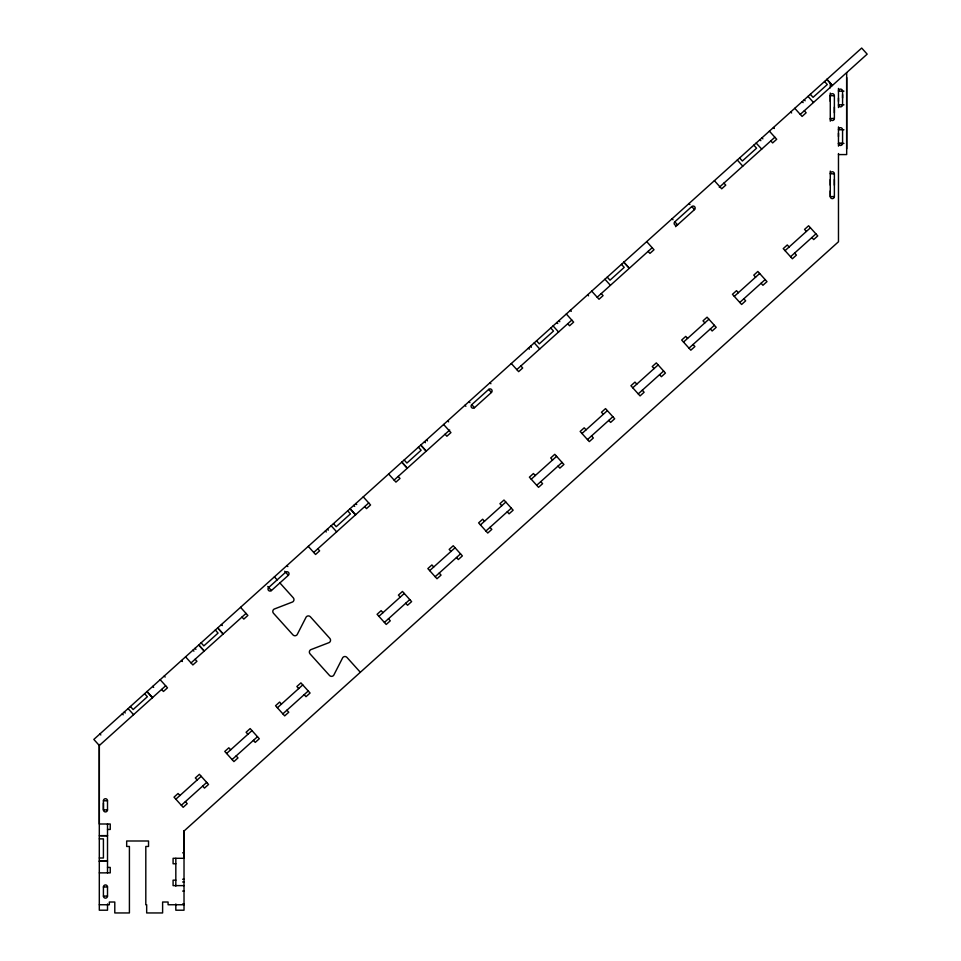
<?xml version="1.0" encoding="UTF-8"?>
<svg xmlns="http://www.w3.org/2000/svg" width="961" height="961" viewBox="0 0 961 961"><rect width="100%" height="100%" fill="white"/><g stroke="black" fill="none" stroke-linecap="round" stroke-linejoin="round"><path stroke-width="1.44" d="M800.261 114.395L867.17 54.14L861.681 48.05L93.83 739.429L99.319 745.52L99.307 823.997L110.239 823.997L110.239 829.463L107.512 829.463M103.416 800.765L103.416 809.871A2.054 2.054 0 0 0 105.458 811.925A2.054 2.054 0 0 0 107.512 809.871L107.512 800.765A2.054 2.054 0 0 0 105.458 798.711A2.054 2.054 0 0 0 103.416 800.765L107.512 800.765M834.376 118.479L830.28 118.479A2.054 2.054 0 0 0 832.322 120.521A2.054 2.054 0 0 0 834.376 118.479L834.376 95.704A2.054 2.054 0 0 0 832.322 93.661A2.054 2.054 0 0 0 830.28 95.704L830.28 121.206M834.376 196.585L834.376 173.809A2.054 2.054 0 0 0 832.322 171.767A2.054 2.054 0 0 0 830.28 173.809L830.28 196.585A2.054 2.054 0 0 0 832.322 198.627A2.054 2.054 0 0 0 834.376 196.585L830.28 196.585L830.28 190.891M838.472 136.582L838.472 133.171M838.472 101.398L838.472 97.986M842.569 97.986L842.569 94.562M846.677 72.592L846.677 154.577L838.472 154.577M471.755 404.653L488.681 389.421A2.054 2.054 0 0 1 491.576 389.577A2.054 2.054 0 0 1 491.419 392.472L474.494 407.704A2.054 2.054 0 0 1 471.599 407.548A2.054 2.054 0 0 1 471.755 404.653L474.494 407.704M674.826 221.811L677.565 224.862A2.054 2.054 0 0 1 674.67 224.706A2.054 2.054 0 0 1 674.826 221.811L691.752 206.579A2.054 2.054 0 0 1 694.647 206.723A2.054 2.054 0 0 1 694.491 209.618L675.535 226.688M99.307 745.52L165.664 685.782M191.047 662.922L246.04 613.406M271.422 590.547L288.348 575.315A2.054 2.054 0 0 0 288.504 572.42A2.054 2.054 0 0 0 285.609 572.263L268.684 587.507A2.054 2.054 0 0 0 268.527 590.402A2.054 2.054 0 0 0 271.422 590.547L267.771 586.486M313.73 552.455L368.736 502.939M394.118 480.08L449.712 430.023M516.802 369.613L571.795 320.097M597.189 297.237L652.183 247.71M719.284 187.299L774.866 137.243M175.839 799.18L201.221 776.332M226.604 753.472L251.986 730.612M277.381 707.764L302.763 684.905M378.91 616.337L404.293 593.478M429.675 570.63L455.058 547.77M480.452 524.91L505.834 502.062M531.217 479.203L556.599 456.355M581.982 433.495L607.364 410.635M632.746 387.788L658.129 364.928M683.511 342.068L708.906 319.22M734.288 296.36L759.67 273.501M785.053 250.653L810.435 227.793M181.329 805.282L206.711 782.422M232.094 759.562L257.476 736.715M282.858 713.855L308.241 690.995M384.4 622.428L409.782 599.58M435.165 576.72L460.547 553.86M485.93 531.013L511.312 508.153M536.694 485.293L562.089 462.445M587.471 439.585L612.854 416.726M638.236 393.878L663.619 371.018M689.001 348.158L714.383 325.311M739.766 302.451L765.148 279.591M790.543 256.743L815.925 233.883M843.938 91.151L838.472 91.151A2.054 2.054 0 0 1 840.527 89.097A2.054 2.054 0 0 1 842.569 91.151L842.569 104.809A2.054 2.054 0 0 1 840.527 106.863A2.054 2.054 0 0 1 838.472 104.809L843.938 104.809M830.28 95.704L834.376 95.704M843.938 129.747L838.472 129.747A2.054 2.054 0 0 1 840.527 127.705A2.054 2.054 0 0 1 842.569 129.747L842.569 143.417A2.054 2.054 0 0 1 840.527 145.459A2.054 2.054 0 0 1 838.472 143.417L842.569 143.417M838.472 143.417L843.938 143.417M834.376 173.809L830.28 173.809L830.28 171.082M107.512 809.871L103.416 809.871L103.416 803.036M100.677 835.626L107.512 835.626M99.307 835.746L107.512 835.746M99.307 838.869L103.416 838.869L103.416 857.993L99.307 857.993M182.65 852.827L184.019 852.827M99.307 861.116L107.512 861.116M99.307 861.224L106.142 861.224M175.827 863.759L173.088 863.759L173.088 858.293L184.019 858.293L184.019 831.037L838.472 241.764L838.472 153.544M107.512 867.411L110.239 867.411L110.239 872.876L99.307 872.864M182.65 879.243L184.019 879.243M175.827 880.156L173.088 880.156L173.088 885.622L184.019 885.622M182.65 881.97L184.019 881.97M103.416 886.991L107.512 886.991L107.512 896.096A2.054 2.054 0 0 1 105.458 898.139A2.054 2.054 0 0 1 103.416 896.096L103.416 886.991A2.054 2.054 0 0 1 105.458 884.937A2.054 2.054 0 0 1 107.512 886.991M182.65 891.087L184.019 891.087M103.416 896.096L107.512 896.096M182.65 903.965L184.019 903.965M99.307 904.745L109.326 904.757L109.326 902.019L114.791 902.019L114.791 912.95L129.411 912.95L129.411 846.461L126.672 846.461L126.672 840.995L148.535 840.995L148.535 846.461L145.808 846.461L145.808 904.757L146.673 904.757L146.673 912.95L162.613 912.95L162.613 902.019L168.079 902.019L168.079 904.757L184.019 904.745M826.94 79.331L832.43 85.421M826.856 79.403L832.346 85.505M824.538 81.493L827.277 84.544L813.066 97.337L810.327 94.298M808.009 96.376L813.486 102.479M804.225 99.776L805.15 100.797M802.195 101.614L803.12 102.623M804.321 110.731L806.147 112.761L802.087 116.425L794.771 108.293M790.711 111.956L791.624 112.966M773.449 127.501L774.362 128.51M769.389 131.152L776.704 139.273L772.644 142.937L770.806 140.907M761.953 137.843L762.866 138.864M759.923 139.669L760.836 140.69M756.151 143.069L761.725 149.087M753.832 145.159L756.571 148.198L742.36 161.004L739.622 157.952M806.375 231.445L804.549 229.415L808.609 225.763L817.751 235.913L813.691 239.577L811.865 237.535M737.303 160.043L742.781 166.133M789.113 246.989L787.287 244.959L783.227 248.623L792.369 258.773L796.429 255.109L794.603 253.079M723.933 183.107L725.759 185.137L721.699 188.8L714.383 180.68M755.61 277.164L753.784 275.134L757.845 271.47L766.986 281.621L762.926 285.285L761.088 283.255M689.001 203.528L689.914 204.549M691.752 206.579L694.491 209.618M672.075 218.772L673 219.781M738.348 292.697L736.522 290.666L732.45 294.33L741.604 304.481L745.664 300.829L743.826 298.799M646.693 241.619L654.009 249.752L649.948 253.404L648.122 251.374M704.833 322.872L703.008 320.842L707.068 317.178L716.209 327.341L712.149 330.992L710.323 328.962M623.869 262.173L629.359 268.263L623.785 262.257M621.467 264.335L624.206 267.386L609.995 280.192L607.256 277.14M687.583 338.416L685.746 336.386L681.685 340.038L690.827 350.188L694.887 346.537L693.061 344.506M604.937 279.231L610.415 285.321M601.25 293.573L603.076 295.616L599.015 299.267L591.7 291.147M587.639 294.799L588.552 295.82M654.069 368.58L652.243 366.549L656.303 362.898L665.444 373.048L661.384 376.7L659.558 374.67M570.378 310.343L571.29 311.352M636.807 384.124L634.981 382.094L630.921 385.745L640.062 395.908L644.122 392.244L642.296 390.214M566.317 313.995L573.633 322.127L569.573 325.779L567.735 323.749M558.882 320.686L559.795 321.707M556.851 322.524L557.764 323.533M553.08 325.911L558.569 332.013M550.761 328.001L553.5 331.052L539.289 343.846L536.55 340.807M603.304 414.299L601.478 412.269L605.538 408.605L614.68 418.756L610.619 422.42L608.793 420.389M534.232 342.885L539.71 348.987M530.46 346.284L531.373 347.305M528.43 348.122L529.343 349.131M586.042 429.831L584.216 427.801L580.156 431.465L589.297 441.616L593.357 437.964L591.532 435.934M520.862 365.961L522.688 367.991L518.628 371.643L511.312 363.522M489.99 382.718L490.915 383.739M552.539 460.007L550.713 457.977L554.773 454.313L563.915 464.475L559.855 468.127L558.017 466.097M488.681 389.421L491.419 392.472M469.016 401.614L469.929 402.623M535.277 475.551L533.451 473.521L529.391 477.173L538.532 487.323L542.593 483.671L540.767 481.641M464.944 405.266L465.869 406.287M447.694 420.81L448.607 421.831M443.622 424.474L450.937 432.594L446.877 436.246L445.051 434.216M501.774 505.714L499.936 503.684L503.996 500.032L513.138 510.183L509.078 513.835L507.252 511.805M426.516 439.874L427.429 440.883M424.486 441.7L425.399 442.721M421.711 446.036L426.288 451.117M420.714 445.099L426.203 451.19M418.395 447.189L421.134 450.228L406.923 463.034L404.185 459.983M484.512 521.258L482.674 519.228L478.614 522.88L487.756 533.043L491.816 529.379L489.99 527.349M401.866 462.073L407.344 468.163M401.782 462.145L406.347 467.226M398.178 476.428L400.004 478.458L395.944 482.11L388.628 473.989M450.997 551.434L449.171 549.404L453.232 545.74L462.373 555.89L458.313 559.554L456.487 557.524M433.735 566.966L431.909 564.936L427.849 568.6L436.991 578.75L441.051 575.098L439.225 573.068M363.246 496.849L370.562 504.969L366.501 508.621L364.663 506.591M355.81 503.54L356.723 504.549M353.78 505.366L354.693 506.375M351.005 509.702L355.582 514.772M350.008 508.765L355.498 514.856M347.69 510.844L350.429 513.895L336.218 526.7L333.479 523.649M400.232 597.141L398.407 595.111L402.467 591.447L411.608 601.61L407.548 605.262L405.722 603.232M331.161 525.739L336.638 531.829M327.389 529.139L328.302 530.148M325.359 530.965L326.272 531.974M382.971 612.686L381.145 610.655L377.084 614.307L386.226 624.458L390.286 620.806L388.46 618.776M317.791 548.803L319.617 550.833L315.556 554.485L308.241 546.365M286.919 565.561L287.844 566.582M284.696 571.254L288.348 575.315M274.402 576.84L277.14 579.891M279.891 582.931L293.273 597.79A2.727 2.727 0 0 1 292.709 601.922L274.053 609.13A2.727 2.727 0 0 0 273.489 613.262L292.937 634.861A2.727 2.727 0 0 0 297.105 634.74L306.223 616.926A2.727 2.727 0 0 1 310.391 616.806L329.839 638.404A2.727 2.727 0 0 1 329.275 642.537L310.619 649.744A2.727 2.727 0 0 0 310.055 653.876L329.515 675.475A2.727 2.727 0 0 0 333.671 675.355L342.789 657.54A2.727 2.727 0 0 1 346.957 657.42L360.339 672.28M240.55 607.316L247.866 615.436L243.806 619.088L241.98 617.058M298.703 688.569L296.865 686.526L300.925 682.875L310.079 693.025L306.006 696.689L304.181 694.659M221.414 624.542L222.327 625.563M218.64 628.878L223.216 633.96M217.642 627.941L223.132 634.032M215.324 630.032L218.063 633.083L203.852 645.876L201.113 642.837M281.441 704.101L279.603 702.071L275.543 705.734L284.684 715.885L288.756 712.233L286.919 710.191M198.795 644.915L204.273 651.005M198.711 644.999L203.276 650.068M195.023 648.315L195.936 649.336M192.993 650.141L193.906 651.162M195.107 659.27L196.933 661.3L192.873 664.952L185.557 656.831M181.497 660.495L182.41 661.504M247.926 734.276L246.1 732.246L250.16 728.582L259.302 738.745L255.242 742.397L253.416 740.366M164.235 676.039L165.148 677.049M230.664 749.82L228.838 747.79L224.778 751.442L233.919 761.592L237.98 757.941L236.154 755.911M160.175 679.691L167.49 687.812L163.43 691.476L161.604 689.445M152.739 686.382L153.664 687.391M147.021 691.536L152.511 697.626M146.937 691.608L152.427 697.698M144.618 693.698L147.369 696.737L133.147 709.542L130.408 706.491M197.161 779.984L195.335 777.954L199.395 774.302L208.537 784.452L204.477 788.104L202.651 786.074M128.089 708.581L133.579 714.672M124.317 711.981L125.23 712.99M122.287 713.807L123.2 714.828M179.899 795.528L178.073 793.498L174.013 797.149L183.155 807.312L187.215 803.648L185.389 801.618M99.92 733.94L100.833 734.961M846.677 77.553L846.677 148.883M838.472 88.424L838.472 107.548M838.472 126.9L838.472 146.144M834.376 107.091L834.376 112.785M834.376 179.503L834.376 185.197M830.28 82.562L830.28 87.811M830.28 93.073L830.28 101.398M830.28 179.503L830.28 185.197M184.019 830.628L184.019 910.211L175.827 910.211L175.827 903.965M175.827 858.293L175.827 886.102M107.512 823.985L107.512 872.864M107.512 903.965L107.512 910.211L99.307 910.211L99.307 744.439"/></g></svg>
